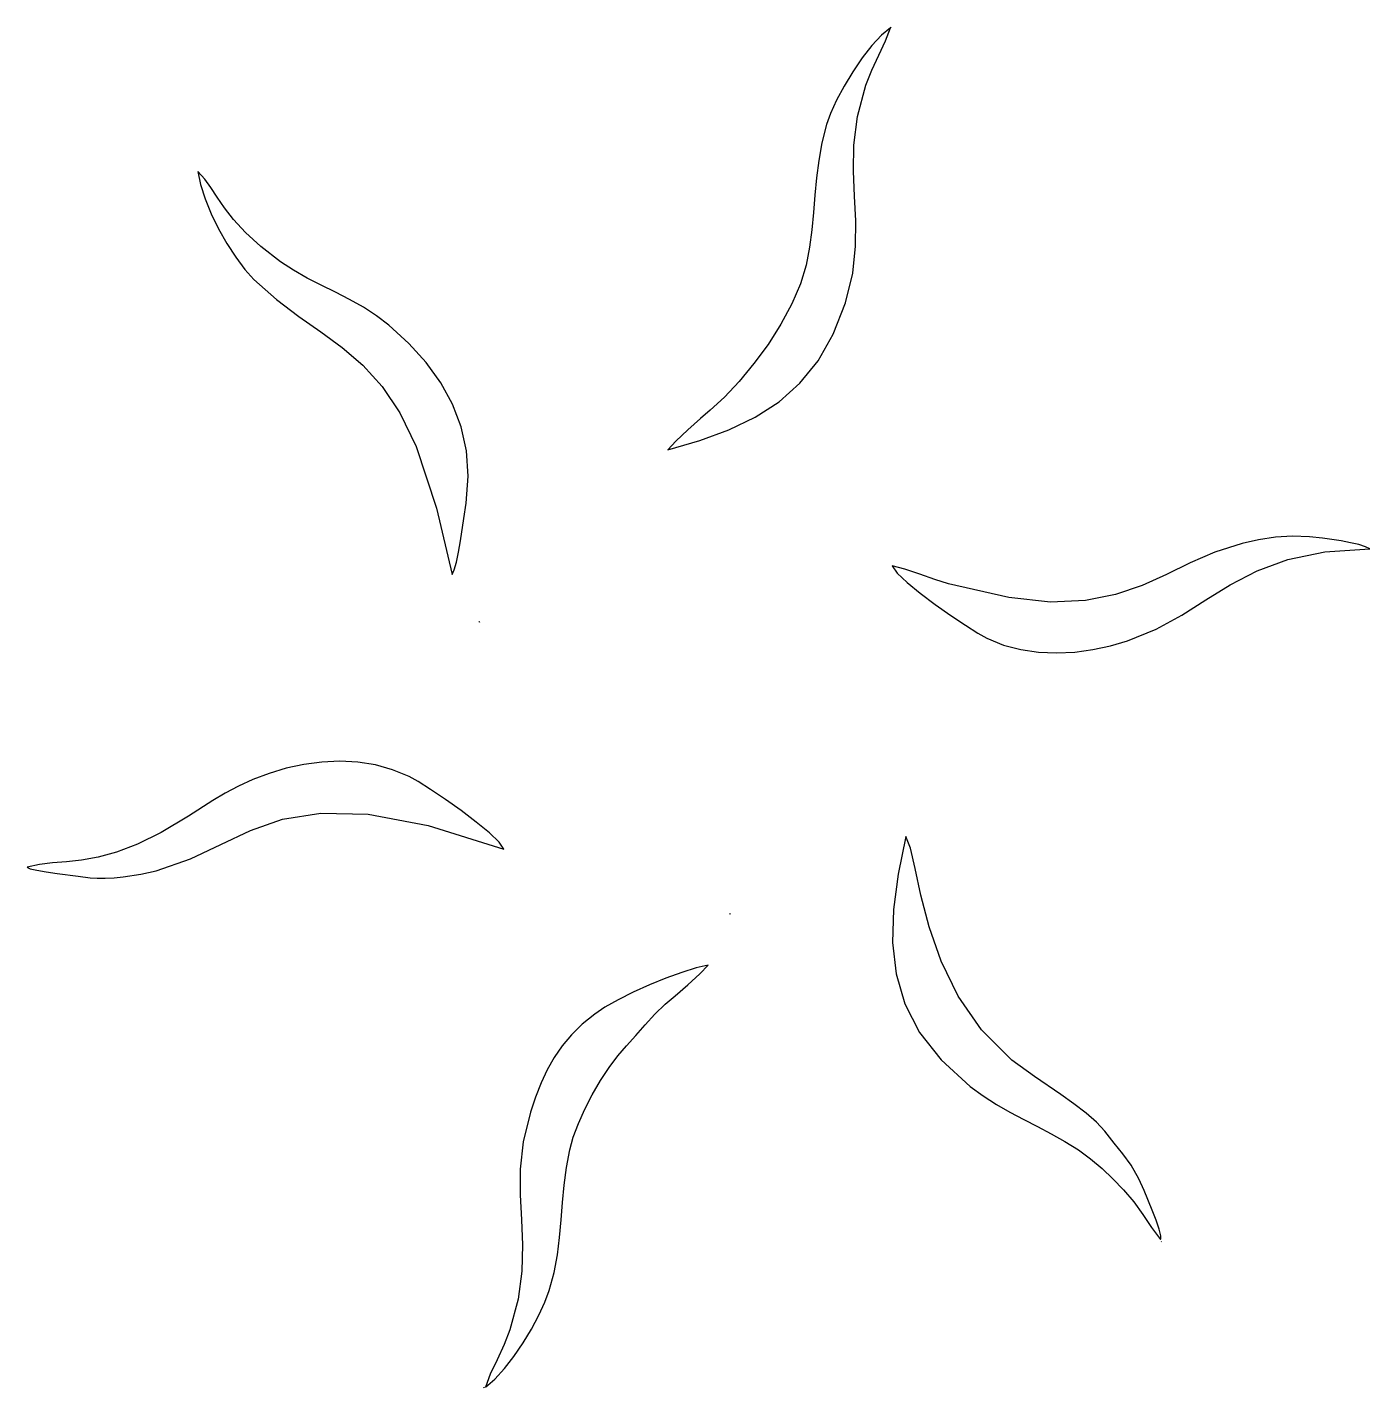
# Model space of a CAD drawing. Extents: x -16.2 to 16.4, y -16.9 to 16.1.
import ezdxf

# ---------------------------------------------------------------- set-up
doc = ezdxf.new("R2010")
doc.units = 0
doc.layers.add('LAYER_1', color=7, linetype='CONTINUOUS')

msp = doc.modelspace()

# ---------------------------------------------------------------- linework, layer by layer
at = {"layer": 'LAYER_1'}
for points in [[(-0.6254, 5.8427), (0.1485, 6.0689), (0.8575, 6.3305), (1.5006, 6.6414), (2.0767, 7.0153), (2.5849, 7.466), (3.0241, 8.0072), (3.3932, 8.6528), (3.6912, 9.4165), (3.8671, 10.1364), (3.9379, 10.7926), (3.9399, 11.4085), (3.9093, 12.0076), (3.8825, 12.6134), (3.8959, 13.2494), (3.9857, 13.939), (4.1883, 14.7058), (4.3312, 15.0665), (4.5014, 15.4307), (4.6643, 15.781), (4.7852, 16.1003), (4.5651, 15.9199), (4.3324, 15.6682), (4.0971, 15.3646), (3.8693, 15.0284), (3.6588, 14.6792), (3.4756, 14.3361), (3.3299, 14.0188), (3.2314, 13.7465), (3.1202, 13.3056), (3.0424, 12.874), (2.9885, 12.4492), (2.9487, 12.0284), (2.9132, 11.6091), (2.8724, 11.1888), (2.8165, 10.7647), (2.7359, 10.3343), (2.5974, 9.8739), (2.3877, 9.3896), (2.1205, 8.8961), (1.8095, 8.4082), (1.4684, 7.9406), (1.1109, 7.508), (0.7508, 7.1252), (0.4017, 6.807), (0.1696, 6.6081), (-0.1386, 6.3322), (-0.4334, 6.0527), (-0.6254, 5.8427)], [(4.7852, 16.1003), (4.7964, 16.1115), (4.7852, 16.1003)], [(-5.8683, 2.8194), (-5.8142, 2.9309), (-5.7607, 3.1202), (-5.7092, 3.3633), (-5.661, 3.6363), (-5.5803, 4.176), (-5.5296, 4.5472), (-5.4796, 5.2046), (-5.521, 5.8234), (-5.6487, 6.4062), (-5.8575, 6.9556), (-6.1423, 7.4744), (-6.4979, 7.9653), (-6.9193, 8.4308), (-7.4012, 8.8737), (-7.7029, 9.1043), (-8.024, 9.3092), (-8.3587, 9.4959), (-8.7012, 9.6717), (-9.0457, 9.8438), (-9.3865, 10.0196), (-9.7179, 10.2064), (-10.034, 10.4115), (-10.5173, 10.7819), (-10.8923, 11.1236), (-11.18, 11.4374), (-11.4015, 11.7237), (-11.578, 11.9831), (-11.7304, 12.2162), (-11.88, 12.4236), (-12.0478, 12.6059), (-11.9823, 12.289), (-11.8706, 11.9417), (-11.7208, 11.5777), (-11.5411, 11.2107), (-11.3396, 10.8543), (-11.1244, 10.5221), (-10.9038, 10.2279), (-10.6858, 9.9852), (-10.1377, 9.495), (-9.5925, 9.0832), (-9.0567, 8.708), (-8.5367, 8.3279), (-8.039, 7.9011), (-7.57, 7.3859), (-7.1361, 6.7407), (-6.7439, 5.9238), (-6.2453, 4.4311), (-5.8683, 2.8194)], [(4.8228, 3.0247), (4.9506, 2.8515), (5.1899, 2.6243), (5.5078, 2.3637), (5.8715, 2.0898), (6.2481, 1.8232), (6.6047, 1.5843), (6.9085, 1.3933), (7.1267, 1.2707), (7.529, 1.1045), (7.9495, 0.9919), (8.3827, 0.9287), (8.8232, 0.9106), (9.2655, 0.9335), (9.7041, 0.9933), (10.1336, 1.0857), (10.5485, 1.2066), (11.2443, 1.4917), (11.8616, 1.8332), (12.4455, 2.2021), (13.0408, 2.5693), (13.6922, 2.9056), (14.4449, 3.1818), (15.3435, 3.369), (16.433, 3.438), (16.3315, 3.4915), (16.1684, 3.5426), (15.9626, 3.5901), (15.7334, 3.6329), (15.281, 3.7), (14.9643, 3.7352), (14.5546, 3.7471), (14.1406, 3.7202), (13.7296, 3.6604), (13.329, 3.5736), (12.6698, 3.362), (12.069, 3.0995), (11.4904, 2.8182), (10.8977, 2.5503), (10.2548, 2.328), (9.5254, 2.1836), (8.6733, 2.1492), (7.6623, 2.2571), (6.1911, 2.5895), (5.8616, 2.6972), (5.4949, 2.8292), (5.1342, 2.9502), (4.8228, 3.0247)], [(-5.2094, 1.672), (-5.1982, 1.6608), (-5.2094, 1.672)], [(-16.1932, -4.2899), (-16.1877, -4.3004), (-16.122, -4.332), (-15.9598, -4.3685), (-15.7314, -4.4074), (-15.4674, -4.4462), (-14.9536, -4.5131), (-14.6618, -4.5489), (-14.4904, -4.5622), (-14.2946, -4.5615), (-14.0824, -4.5487), (-13.862, -4.5261), (-13.4293, -4.4594), (-13.0618, -4.3778), (-12.2253, -4.0873), (-11.4876, -3.7427), (-10.7679, -3.4032), (-9.9852, -3.128), (-9.0587, -2.976), (-7.9077, -3.0065), (-6.4511, -3.2786), (-4.6082, -3.8513), (-4.7249, -3.6853), (-4.9605, -3.46), (-5.28, -3.1973), (-5.6482, -2.9192), (-6.0301, -2.6478), (-6.3907, -2.4049), (-6.6949, -2.2126), (-6.9077, -2.0928), (-7.313, -1.9253), (-7.7325, -1.8097), (-8.162, -1.7427), (-8.5973, -1.7206), (-9.0344, -1.7402), (-9.4692, -1.7981), (-9.8974, -1.8906), (-10.315, -2.0146), (-10.7082, -2.162), (-11.0588, -2.3213), (-11.379, -2.4912), (-11.6805, -2.6702), (-12.2751, -3.05), (-12.938, -3.4495), (-13.511, -3.7351), (-14.0192, -3.9285), (-14.4714, -4.05), (-14.8761, -4.1199), (-15.2419, -4.1585), (-15.5777, -4.1862), (-15.8919, -4.2232), (-16.1932, -4.2899)], [(11.344, -13.3364), (11.3537, -13.3208), (11.3559, -13.244), (11.3133, -13.0842), (11.2386, -12.868), (11.1444, -12.6217), (10.9473, -12.1451), (10.8226, -11.8664), (10.6324, -11.5326), (10.4354, -11.2552), (10.2243, -10.9932), (9.9916, -10.706), (9.7922, -10.4893), (9.5376, -10.2662), (9.2437, -10.04), (8.9263, -9.814), (8.2839, -9.3757), (7.7369, -8.978), (6.9935, -8.2413), (6.4304, -7.4241), (6.0177, -6.575), (5.7254, -5.7425), (5.5235, -4.9752), (5.3821, -4.3217), (5.2712, -3.8307), (5.1609, -3.5507), (4.9716, -4.461), (4.8563, -5.3166), (4.8329, -6.123), (4.9194, -6.886), (5.1336, -7.6112), (5.4935, -8.3044), (6.0169, -8.9711), (6.7218, -9.6172), (7.0365, -9.8486), (7.3596, -10.0547), (7.689, -10.2426), (8.0223, -10.4195), (8.3575, -10.5924), (8.6923, -10.7683), (9.0244, -10.9545), (9.3518, -11.1579), (9.6482, -11.374), (9.9268, -11.6119), (10.1925, -11.8648), (10.4503, -12.126), (10.6985, -12.4195), (10.9172, -12.7319), (11.1258, -13.044), (11.344, -13.3364)], [(0.8775, -5.4294), (0.8887, -5.4182), (0.8888, -5.4182), (0.8775, -5.4294)], [(-5.0591, -16.9269), (-4.8302, -16.7291), (-4.5959, -16.4736), (-4.3638, -16.1756), (-4.1416, -15.85), (-3.937, -15.5119), (-3.7576, -15.1764), (-3.6112, -14.8583), (-3.5054, -14.5729), (-3.3901, -14.1405), (-3.3102, -13.712), (-3.2557, -13.2862), (-3.2165, -12.8622), (-3.1823, -12.4388), (-3.1432, -12.0148), (-3.0891, -11.5892), (-3.0098, -11.1609), (-2.924, -10.8536), (-2.7997, -10.5195), (-2.6438, -10.1707), (-2.4631, -9.8194), (-2.2645, -9.4778), (-2.055, -9.158), (-1.8413, -8.8722), (-1.6305, -8.6325), (-1.4005, -8.3798), (-1.1761, -8.118), (-0.9435, -7.8605), (-0.6887, -7.6206), (-0.4463, -7.4174), (-0.1389, -7.1528), (0.1537, -6.8843), (0.3515, -6.6693), (0.0597, -6.7387), (-0.2889, -6.8484), (-0.6734, -6.9896), (-1.073, -7.1535), (-1.4666, -7.3313), (-1.8334, -7.5142), (-2.1525, -7.6934), (-2.403, -7.8601), (-2.7057, -8.108), (-2.9672, -8.3643), (-3.1929, -8.632), (-3.3878, -8.9139), (-3.5573, -9.213), (-3.7065, -9.5323), (-3.8407, -9.8746), (-3.9651, -10.2431), (-4.1403, -10.9627), (-4.2112, -11.6246), (-4.2139, -12.2494), (-4.1842, -12.8575), (-4.1582, -13.4694), (-4.1718, -14.1056), (-4.261, -14.7866), (-4.4618, -15.5328), (-4.605, -15.8894), (-4.7761, -16.2563), (-4.9393, -16.61), (-5.0591, -16.9269)], [(11.3606, -13.395), (11.3718, -13.3838), (11.3606, -13.395)], [(-5.0967, -16.9269), (-5.0855, -16.9381), (-5.0967, -16.9269)]]:
    msp.add_lwpolyline(points, close=True, dxfattribs=at)

doc.saveas('drawing.dxf')
